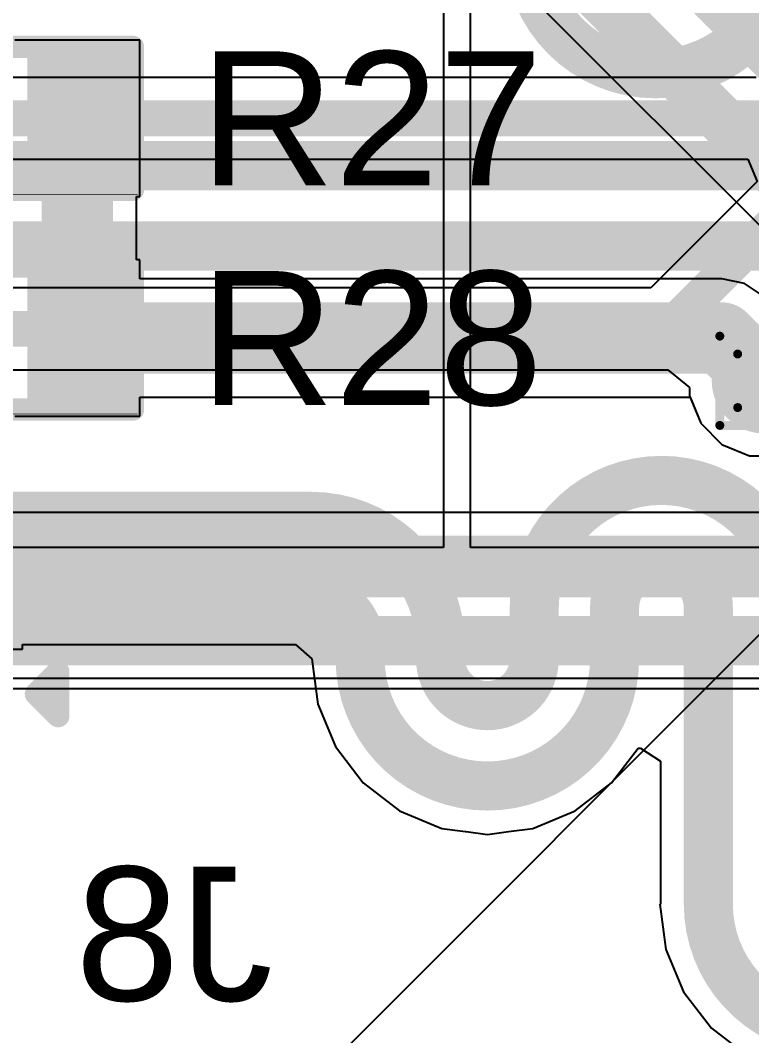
# Model space of a CAD drawing. Header units: inches. Extents: x -11 to 5433, y -4 to 5447.
# Drawn here: x -0.68 to 3.48, y 15.84 to 21.61 of the extents above; entities that cross this region are included whole.
import ezdxf

# ---------------------------------------------------------------- set-up
doc = ezdxf.new("R2010")
doc.units = ezdxf.units.IN
for name, color, linetype in [('Bottom Layer', 5, 'Continuous'), ('Bottom Overlay', 54, 'Continuous'), ('Drill Drawing', 1, 'Continuous'), ('Ground', 16, 'Continuous'), ('Power', 76, 'Continuous'), ('Top Layer', 1, 'Continuous'), ('Top Overlay', 2, 'Continuous'), ('Top Paste', 8, 'Continuous'), ('Top Solder', 216, 'Continuous'), ('Via Holes', 16, 'Continuous')]:
    doc.layers.add(name, color=color, linetype=linetype)
doc.styles.add('Arial', font='', dxfattribs={"height": 0.2})
doc.styles.get('Arial').set_extended_font_data('Arial')

# ---------------------------------------------------------------- blocks, each defined once
blk = doc.blocks.new('TL3340AF160QG_48')
at = {"layer": 'Top Solder'}
blk.add_line((-1.71, 0.3751), (-5443.0227, 5441.6372), dxfattribs=at)
blk = doc.blocks.new('R___0402_91')
at = {"layer": 'Top Layer'}
for points in [[(-0.6985, -0.3175), (-0.6985, 0.3175), (-0.2413, 0.3175), (-0.2413, -0.3175)], [(0.2413, -0.3175), (0.2413, 0.3175), (0.6985, 0.3175), (0.6985, -0.3175)]]:
    blk.add_hatch(color=1, dxfattribs=at).paths.add_polyline_path(points)
at = {"layer": 'Top Paste'}
for points in [[(-0.6985, -0.3175), (-0.6985, 0.3175), (-0.2413, 0.3175), (-0.2413, -0.3175)], [(0.2413, -0.3175), (0.2413, 0.3175), (0.6985, 0.3175), (0.6985, -0.3175)]]:
    blk.add_hatch(color=8, dxfattribs=at).paths.add_polyline_path(points)
at = {"layer": 'Top Solder'}
for points in [[(-0.7535, -0.3725), (-0.7535, 0.3725), (-0.1863, 0.3725), (-0.1863, -0.3725)], [(0.1863, -0.3725), (0.1863, 0.3725), (0.7535, 0.3725), (0.7535, -0.3725)]]:
    blk.add_hatch(color=216, dxfattribs=at).paths.add_polyline_path(points)
at = {"layer": 'Top Overlay'}
for points in [[(-0.7874, 0.4064, 0.127, 0.127, 0), (0.7874, 0.4064, 0.127, 0.127, 0)], [(-0.7874, -0.4064, 0.127, 0.127, 0), (-0.7874, 0.4064, 0.127, 0.127, 0)], [(0.7874, -0.4064, 0.127, 0.127, 0), (0.7874, 0.4064, 0.127, 0.127, 0)], [(-0.7874, -0.4064, 0.127, 0.127, 0), (0.7874, -0.4064, 0.127, 0.127, 0)], [(-0.8128, -0.4318, 0.00323, 0.00323, 0), (0.8128, -0.4318, 0.00323, 0.00323, 0)]]:
    blk.add_lwpolyline(points, format="xyseb", dxfattribs=at)
for points in [[(-0.8191, 0.4064, 0.0635, 0.0635, 1), (-0.7556, 0.4064, 0.0635, 0.0635, 1)], [(-0.8191, 0.4064, 0.0635, 0.0635, 1), (-0.7556, 0.4064, 0.0635, 0.0635, 1)], [(0.7556, 0.4064, 0.0635, 0.0635, 1), (0.8191, 0.4064, 0.0635, 0.0635, 1)], [(0.7556, 0.4064, 0.0635, 0.0635, 1), (0.8191, 0.4064, 0.0635, 0.0635, 1)], [(-0.8191, -0.4064, 0.0635, 0.0635, 1), (-0.7556, -0.4064, 0.0635, 0.0635, 1)], [(-0.8191, -0.4064, 0.0635, 0.0635, 1), (-0.7556, -0.4064, 0.0635, 0.0635, 1)], [(0.7556, -0.4064, 0.0635, 0.0635, 1), (0.8191, -0.4064, 0.0635, 0.0635, 1)], [(0.7556, -0.4064, 0.0635, 0.0635, 1), (0.8191, -0.4064, 0.0635, 0.0635, 1)], [(-0.8136, -0.4318, 0.00161, 0.00161, 1), (-0.812, -0.4318, 0.00161, 0.00161, 1)], [(0.812, -0.4318, 0.00161, 0.00161, 1), (0.8136, -0.4318, 0.00161, 0.00161, 1)]]:
    blk.add_lwpolyline(points, format="xyseb", close=True, dxfattribs=at)
blk = doc.blocks.new('R___0402_92')
at = {"layer": 'Top Layer'}
for points in [[(-0.6985, -0.3175), (-0.6985, 0.3175), (-0.2413, 0.3175), (-0.2413, -0.3175)], [(0.2413, -0.3175), (0.2413, 0.3175), (0.6985, 0.3175), (0.6985, -0.3175)]]:
    blk.add_hatch(color=1, dxfattribs=at).paths.add_polyline_path(points)
at = {"layer": 'Top Paste'}
for points in [[(-0.6985, -0.3175), (-0.6985, 0.3175), (-0.2413, 0.3175), (-0.2413, -0.3175)], [(0.2413, -0.3175), (0.2413, 0.3175), (0.6985, 0.3175), (0.6985, -0.3175)]]:
    blk.add_hatch(color=8, dxfattribs=at).paths.add_polyline_path(points)
at = {"layer": 'Top Solder'}
for points in [[(-0.7535, -0.3725), (-0.7535, 0.3725), (-0.1863, 0.3725), (-0.1863, -0.3725)], [(0.1863, -0.3725), (0.1863, 0.3725), (0.7535, 0.3725), (0.7535, -0.3725)]]:
    blk.add_hatch(color=216, dxfattribs=at).paths.add_polyline_path(points)
at = {"layer": 'Top Overlay'}
for points in [[(-0.7874, -0.4064, 0.127, 0.127, 0), (-0.7874, 0.4064, 0.127, 0.127, 0)], [(-0.7874, 0.4064, 0.127, 0.127, 0), (0.7874, 0.4064, 0.127, 0.127, 0)], [(0.7874, -0.4064, 0.127, 0.127, 0), (0.7874, 0.4064, 0.127, 0.127, 0)], [(-0.7874, -0.4064, 0.127, 0.127, 0), (0.7874, -0.4064, 0.127, 0.127, 0)], [(-0.8128, -0.4318, 0.00323, 0.00323, 0), (0.8128, -0.4318, 0.00323, 0.00323, 0)]]:
    blk.add_lwpolyline(points, format="xyseb", dxfattribs=at)
for points in [[(-0.8191, 0.4064, 0.0635, 0.0635, 1), (-0.7556, 0.4064, 0.0635, 0.0635, 1)], [(-0.8191, 0.4064, 0.0635, 0.0635, 1), (-0.7556, 0.4064, 0.0635, 0.0635, 1)], [(0.7556, 0.4064, 0.0635, 0.0635, 1), (0.8191, 0.4064, 0.0635, 0.0635, 1)], [(0.7556, 0.4064, 0.0635, 0.0635, 1), (0.8191, 0.4064, 0.0635, 0.0635, 1)], [(-0.8191, -0.4064, 0.0635, 0.0635, 1), (-0.7556, -0.4064, 0.0635, 0.0635, 1)], [(-0.8191, -0.4064, 0.0635, 0.0635, 1), (-0.7556, -0.4064, 0.0635, 0.0635, 1)], [(0.7556, -0.4064, 0.0635, 0.0635, 1), (0.8191, -0.4064, 0.0635, 0.0635, 1)], [(0.7556, -0.4064, 0.0635, 0.0635, 1), (0.8191, -0.4064, 0.0635, 0.0635, 1)], [(-0.8136, -0.4318, 0.00161, 0.00161, 1), (-0.812, -0.4318, 0.00161, 0.00161, 1)], [(0.812, -0.4318, 0.00161, 0.00161, 1), (0.8136, -0.4318, 0.00161, 0.00161, 1)]]:
    blk.add_lwpolyline(points, format="xyseb", close=True, dxfattribs=at)
blk = doc.blocks.new('12401832E402A_B_152')
at = {"layer": 'Bottom Overlay'}
for points in [[(-2.7813, -4.4831, 0.127, 0.127, 0), (-2.9083, -4.6101, 0.127, 0.127, 0)], [(-2.7813, -4.4831, 0.127, 0.127, 0), (-2.6543, -4.6101, 0.127, 0.127, 0)], [(-2.9083, -4.6101, 0.127, 0.127, 0), (-2.6543, -4.6101, 0.127, 0.127, 0)]]:
    blk.add_lwpolyline(points, format="xyseb", dxfattribs=at)
for points in [[(-2.8131, -4.4831, 0.0635, 0.0635, 1), (-2.7496, -4.4831, 0.0635, 0.0635, 1)], [(-2.8131, -4.4831, 0.0635, 0.0635, 1), (-2.7496, -4.4831, 0.0635, 0.0635, 1)], [(-2.94, -4.6101, 0.0635, 0.0635, 1), (-2.8765, -4.6101, 0.0635, 0.0635, 1)], [(-2.94, -4.6101, 0.0635, 0.0635, 1), (-2.8765, -4.6101, 0.0635, 0.0635, 1)], [(-2.686, -4.6101, 0.0635, 0.0635, 1), (-2.6225, -4.6101, 0.0635, 0.0635, 1)], [(-2.686, -4.6101, 0.0635, 0.0635, 1), (-2.6225, -4.6101, 0.0635, 0.0635, 1)]]:
    blk.add_lwpolyline(points, format="xyseb", close=True, dxfattribs=at)

msp = doc.modelspace()

# ---------------------------------------------------------------- hatches: boundary and pattern name
at = {"layer": 'Bottom Layer'}
h = msp.add_hatch(color=5, dxfattribs=at)
edge = h.paths.add_edge_path()
edge.add_arc((3.556, 19.5614), 0.3, 0, 360)
at = {"layer": 'Ground'}
h = msp.add_hatch(color=16, dxfattribs=at)
edge = h.paths.add_edge_path()
edge.add_arc((3.556, 19.5614), 0.3, 0, 360)
at = {"layer": 'Power'}
h = msp.add_hatch(color=76, dxfattribs=at)
edge = h.paths.add_edge_path()
edge.add_arc((3.556, 19.5614), 0.3, 0, 360)
at = {"layer": 'Top Layer'}
h = msp.add_hatch(color=1, dxfattribs=at)
edge = h.paths.add_edge_path()
edge.add_arc((3.556, 19.5614), 0.3, 0, 360)
at = {"layer": 'Via Holes'}
h = msp.add_hatch(color=7, dxfattribs=at)
edge = h.paths.add_edge_path()
edge.add_arc((3.556, 19.5614), 0.15, 0, 360)

# ---------------------------------------------------------------- linework, layer by layer
at = {"layer": 'Bottom Layer'}
for p, q in [((-1.62, 18.0344), (-0.666, 18.0344)), ((-0.666, 18.0344), (-0.666, 18.0609)), ((-0.666, 18.0609), (0.8867, 18.0609)), ((0.8867, 18.0609), (0.9801, 17.9797)), ((0.9801, 17.9797), (1.0142, 17.7211)), ((1.0142, 17.7211), (1.114, 17.4801)), ((1.114, 17.4801), (1.2728, 17.2732)), ((2.6858, 17.2732), (2.8376, 17.4711)), ((2.8376, 17.4711), (2.8515, 17.4715)), ((2.8515, 17.4715), (2.9646, 17.3966)), ((2.9646, 17.3966), (2.9646, 16.5841)), ((1.2728, 17.2732), (1.4797, 17.1144)), ((2.4788, 17.1144), (2.6858, 17.2732)), ((1.4797, 17.1144), (1.7207, 17.0146)), ((2.2379, 17.0146), (2.4788, 17.1144)), ((1.7207, 17.0146), (1.8539, 16.9971)), ((1.8539, 16.9971), (1.8588, 16.9964)), ((1.8588, 16.9964), (1.9793, 16.9805)), ((1.9793, 16.9806), (2.0997, 16.9964)), ((2.0997, 16.9964), (2.2379, 17.0146)), ((1.9793, 16.9805), (1.9793, 16.9806)), ((1.9793, 16.9805), (1.9793, 16.9805)), ((1.9793, 16.9805), (1.9793, 16.9805)), ((2.9646, 16.5841), (2.9613, 16.5841)), ((2.9613, 16.5841), (2.9954, 16.3255)), ((2.9954, 16.3255), (3.0952, 16.0845)), ((3.0952, 16.0845), (3.254, 15.8776)), ((3.254, 15.8776), (3.4609, 15.7188))]:
    msp.add_line(p, q, dxfattribs=at)
for points in [[(3.6594, 22.0322, 0.2794, 0.2794, -1), (2.2116, 22.0322, 0.2794, 0.2794, 0)], [(-0.9171, 20.7854, 0.2794, 0.2794, 0), (4.9592, 20.7854, 0.2794, 0.2794, 0)], [(-0.9056, 20.3282, 0.2794, 0.2794, 0), (4.7698, 20.3282, 0.2794, 0.2794, 0)], [(2.246, 18.2708, 0.2794, 0.2794, -0.414214), (2.9699, 18.9947, 0.2794, 0.2794, 0)], [(2.9699, 18.9947, 0.2794, 0.2794, 0), (2.9699, 18.9947, 0.2794, 0.2794, 0)], [(2.9699, 18.9947, 0.2794, 0.2794, -0.414214), (3.6938, 18.2708, 0.2794, 0.2794, 0)], [(-1.1216, 18.79, 0.2794, 0.2794, 0), (-0.2133, 18.79, 0.2794, 0.2794, 0)], [(-0.2133, 18.79, 0.2794, 0.2794, 0), (0.976, 18.79, 0.2794, 0.2794, 0)], [(0.976, 18.79, 0.2794, 0.2794, -0.414214), (1.7126, 18.0534, 0.2794, 0.2794, 0)], [(2.7032, 18.2708, 0.2794, 0.2794, -0.414214), (2.9699, 18.5375, 0.2794, 0.2794, 0)], [(2.9699, 18.5375, 0.2794, 0.2794, 0), (2.9699, 18.5375, 0.2794, 0.2794, 0)], [(2.9699, 18.5375, 0.2794, 0.2794, -0.414214), (3.2366, 18.2708, 0.2794, 0.2794, 0)], [(-1.1216, 18.3328, 0.2794, 0.2794, 0), (-0.2133, 18.3328, 0.2794, 0.2794, 0)], [(-0.2133, 18.3328, 0.2794, 0.2794, 0), (0.976, 18.3328, 0.2794, 0.2794, 0)], [(0.976, 18.3328, 0.2794, 0.2794, -0.414214), (1.2554, 18.0534, 0.2794, 0.2794, 0)], [(2.246, 17.9797, 0.2794, 0.2794, 0), (2.246, 18.2708, 0.2794, 0.2794, 0)], [(2.7032, 17.9797, 0.2794, 0.2794, 0), (2.7032, 18.2708, 0.2794, 0.2794, 0)], [(3.2366, 16.5841, 0.2794, 0.2794, 0), (3.2366, 18.2708, 0.2794, 0.2794, 0)], [(1.2554, 17.9797, 0.2794, 0.2794, 0), (1.2554, 18.0534, 0.2794, 0.2794, 0)], [(1.7126, 17.9797, 0.2794, 0.2794, 0), (1.7126, 18.0534, 0.2794, 0.2794, 0)], [(1.9793, 17.2558, 0.2794, 0.2794, -0.414214), (1.2554, 17.9797, 0.2794, 0.2794, 0)], [(1.9793, 17.713, 0.2794, 0.2794, -0.414214), (1.7126, 17.9797, 0.2794, 0.2794, 0)], [(2.246, 17.9797, 0.2794, 0.2794, -0.414214), (1.9793, 17.713, 0.2794, 0.2794, 0)], [(2.7032, 17.9797, 0.2794, 0.2794, -0.414214), (1.9793, 17.2558, 0.2794, 0.2794, 0)], [(1.9793, 17.713, 0.2794, 0.2794, 0), (1.9793, 17.713, 0.2794, 0.2794, 0)], [(1.9793, 17.2558, 0.2794, 0.2794, 0), (1.9793, 17.2558, 0.2794, 0.2794, 0)], [(3.9605, 15.8602, 0.2794, 0.2794, -0.414214), (3.2366, 16.5841, 0.2794, 0.2794, 0)]]:
    msp.add_lwpolyline(points, format="xyseb", dxfattribs=at)
for points in [[(2.9, 18.9947, 0.1397, 0.1397, 1), (3.0397, 18.9947, 0.1397, 0.1397, 1)], [(2.9, 18.9947, 0.1397, 0.1397, 1), (3.0397, 18.9947, 0.1397, 0.1397, 1)], [(2.9, 18.9947, 0.1397, 0.1397, 1), (3.0397, 18.9947, 0.1397, 0.1397, 1)], [(2.9, 18.9947, 0.1397, 0.1397, 1), (3.0397, 18.9947, 0.1397, 0.1397, 1)], [(-0.2832, 18.79, 0.1397, 0.1397, 1), (-0.1435, 18.79, 0.1397, 0.1397, 1)], [(-0.2832, 18.79, 0.1397, 0.1397, 1), (-0.1435, 18.79, 0.1397, 0.1397, 1)], [(0.9061, 18.79, 0.1397, 0.1397, 1), (1.0458, 18.79, 0.1397, 0.1397, 1)], [(0.9061, 18.79, 0.1397, 0.1397, 1), (1.0458, 18.79, 0.1397, 0.1397, 1)], [(2.9, 18.5375, 0.1397, 0.1397, 1), (3.0397, 18.5375, 0.1397, 0.1397, 1)], [(2.9, 18.5375, 0.1397, 0.1397, 1), (3.0397, 18.5375, 0.1397, 0.1397, 1)], [(2.9, 18.5375, 0.1397, 0.1397, 1), (3.0397, 18.5375, 0.1397, 0.1397, 1)], [(2.9, 18.5375, 0.1397, 0.1397, 1), (3.0397, 18.5375, 0.1397, 0.1397, 1)], [(-0.2832, 18.3328, 0.1397, 0.1397, 1), (-0.1435, 18.3328, 0.1397, 0.1397, 1)], [(-0.2832, 18.3328, 0.1397, 0.1397, 1), (-0.1435, 18.3328, 0.1397, 0.1397, 1)], [(0.9061, 18.3328, 0.1397, 0.1397, 1), (1.0458, 18.3328, 0.1397, 0.1397, 1)], [(0.9061, 18.3328, 0.1397, 0.1397, 1), (1.0458, 18.3328, 0.1397, 0.1397, 1)], [(2.1761, 18.2708, 0.1397, 0.1397, 1), (2.3158, 18.2708, 0.1397, 0.1397, 1)], [(2.1761, 18.2708, 0.1397, 0.1397, 1), (2.3158, 18.2708, 0.1397, 0.1397, 1)], [(2.6333, 18.2708, 0.1397, 0.1397, 1), (2.773, 18.2708, 0.1397, 0.1397, 1)], [(2.6333, 18.2708, 0.1397, 0.1397, 1), (2.773, 18.2708, 0.1397, 0.1397, 1)], [(3.1667, 18.2708, 0.1397, 0.1397, 1), (3.3064, 18.2708, 0.1397, 0.1397, 1)], [(3.1667, 18.2708, 0.1397, 0.1397, 1), (3.3064, 18.2708, 0.1397, 0.1397, 1)], [(1.1855, 18.0534, 0.1397, 0.1397, 1), (1.3252, 18.0534, 0.1397, 0.1397, 1)], [(1.1855, 18.0534, 0.1397, 0.1397, 1), (1.3252, 18.0534, 0.1397, 0.1397, 1)], [(1.6427, 18.0534, 0.1397, 0.1397, 1), (1.7824, 18.0534, 0.1397, 0.1397, 1)], [(1.6427, 18.0534, 0.1397, 0.1397, 1), (1.7824, 18.0534, 0.1397, 0.1397, 1)], [(1.1855, 17.9797, 0.1397, 0.1397, 1), (1.3252, 17.9797, 0.1397, 0.1397, 1)], [(1.1855, 17.9797, 0.1397, 0.1397, 1), (1.3252, 17.9797, 0.1397, 0.1397, 1)], [(1.6427, 17.9797, 0.1397, 0.1397, 1), (1.7824, 17.9797, 0.1397, 0.1397, 1)], [(1.6427, 17.9797, 0.1397, 0.1397, 1), (1.7824, 17.9797, 0.1397, 0.1397, 1)], [(2.1761, 17.9797, 0.1397, 0.1397, 1), (2.3158, 17.9797, 0.1397, 0.1397, 1)], [(2.1761, 17.9797, 0.1397, 0.1397, 1), (2.3158, 17.9797, 0.1397, 0.1397, 1)], [(2.6333, 17.9797, 0.1397, 0.1397, 1), (2.773, 17.9797, 0.1397, 0.1397, 1)], [(2.6333, 17.9797, 0.1397, 0.1397, 1), (2.773, 17.9797, 0.1397, 0.1397, 1)], [(1.9094, 17.713, 0.1397, 0.1397, 1), (2.0491, 17.713, 0.1397, 0.1397, 1)], [(1.9094, 17.713, 0.1397, 0.1397, 1), (2.0491, 17.713, 0.1397, 0.1397, 1)], [(1.9094, 17.713, 0.1397, 0.1397, 1), (2.0491, 17.713, 0.1397, 0.1397, 1)], [(1.9094, 17.713, 0.1397, 0.1397, 1), (2.0491, 17.713, 0.1397, 0.1397, 1)], [(1.9094, 17.2558, 0.1397, 0.1397, 1), (2.0491, 17.2558, 0.1397, 0.1397, 1)], [(1.9094, 17.2558, 0.1397, 0.1397, 1), (2.0491, 17.2558, 0.1397, 0.1397, 1)], [(1.9094, 17.2558, 0.1397, 0.1397, 1), (2.0491, 17.2558, 0.1397, 0.1397, 1)], [(1.9094, 17.2558, 0.1397, 0.1397, 1), (2.0491, 17.2558, 0.1397, 0.1397, 1)], [(3.1667, 16.5841, 0.1397, 0.1397, 1), (3.3064, 16.5841, 0.1397, 0.1397, 1)], [(3.1667, 16.5841, 0.1397, 0.1397, 1), (3.3064, 16.5841, 0.1397, 0.1397, 1)]]:
    msp.add_lwpolyline(points, format="xyseb", close=True, dxfattribs=at)
at = {"layer": 'Drill Drawing'}
for points in [[(3.302, 19.8154, 0.0508, 0.0508, 0), (3.81, 19.8154, 0.0508, 0.0508, 0)], [(3.302, 19.3074, 0.0508, 0.0508, 0), (3.302, 19.8154, 0.0508, 0.0508, 0)], [(3.4036, 19.7138, 0.0508, 0.0508, 0), (3.7084, 19.7138, 0.0508, 0.0508, 0)], [(3.4036, 19.409, 0.0508, 0.0508, 0), (3.4036, 19.7138, 0.0508, 0.0508, 0)], [(3.4036, 19.409, 0.0508, 0.0508, 0), (3.7084, 19.409, 0.0508, 0.0508, 0)], [(3.302, 19.3074, 0.0508, 0.0508, 0), (3.81, 19.3074, 0.0508, 0.0508, 0)]]:
    msp.add_lwpolyline(points, format="xyseb", dxfattribs=at)
for points in [[(3.2893, 19.8154, 0.0254, 0.0254, 1), (3.3147, 19.8154, 0.0254, 0.0254, 1)], [(3.2893, 19.8154, 0.0254, 0.0254, 1), (3.3147, 19.8154, 0.0254, 0.0254, 1)], [(3.3909, 19.7138, 0.0254, 0.0254, 1), (3.4163, 19.7138, 0.0254, 0.0254, 1)], [(3.3909, 19.7138, 0.0254, 0.0254, 1), (3.4163, 19.7138, 0.0254, 0.0254, 1)], [(3.3909, 19.409, 0.0254, 0.0254, 1), (3.4163, 19.409, 0.0254, 0.0254, 1)], [(3.3909, 19.409, 0.0254, 0.0254, 1), (3.4163, 19.409, 0.0254, 0.0254, 1)], [(3.2893, 19.3074, 0.0254, 0.0254, 1), (3.3147, 19.3074, 0.0254, 0.0254, 1)], [(3.2893, 19.3074, 0.0254, 0.0254, 1), (3.3147, 19.3074, 0.0254, 0.0254, 1)]]:
    msp.add_lwpolyline(points, format="xyseb", close=True, dxfattribs=at)
at = {"layer": 'Ground'}
for p, q in [((3.5079, 21.2875), (-1.5989, 21.2875)), ((-1.5989, 20.8214), (3.461, 20.8214)), ((3.461, 20.8214), (3.5136, 20.6944)), ((3.5136, 20.6944), (2.9095, 20.0903)), ((2.9095, 20.0903), (-1.6007, 20.0903)), ((-1.6007, 19.6241), (3.006, 19.6241)), ((3.006, 19.6241), (3.129, 19.5233)), ((3.129, 19.5233), (3.129, 19.4765)), ((3.129, 19.4765), (3.194, 19.3195)), ((3.194, 19.3195), (3.3141, 19.1994)), ((3.3141, 19.1994), (3.4711, 19.1344)), ((3.4711, 19.1344), (3.6409, 19.1344))]:
    msp.add_line(p, q, dxfattribs=at)
for points in [[(3.006, 19.8572, 0.2032, 0.2032, 0), (6.8844, 23.7356, 0.2032, 0.2032, 0)], [(-1.9645, 21.0545, 0.2032, 0.2032, 0), (3.6044, 21.0545, 0.2032, 0.2032, 0)], [(-1.9664, 19.8572, 0.2032, 0.2032, 0), (3.006, 19.8572, 0.2032, 0.2032, 0)]]:
    msp.add_lwpolyline(points, format="xyseb", dxfattribs=at)
msp.add_lwpolyline([(2.9552, 19.8572, 0.1016, 0.1016, 1), (3.0568, 19.8572, 0.1016, 0.1016, 1)], format="xyseb", close=True, dxfattribs=at)
msp.add_lwpolyline([(2.9552, 19.8572, 0.1016, 0.1016, 1), (3.0568, 19.8572, 0.1016, 0.1016, 1)], format="xyseb", close=True, dxfattribs=at)
at = {"layer": 'Power'}
for p, q in [((1.7296, 22.8274), (1.7296, 18.6132)), ((1.8838, 18.6132), (1.8838, 22.6784)), ((1.7296, 18.6132), (-2.063, 18.6132)), ((5.0209, 18.6132), (1.8838, 18.6132)), ((-2.2807, 17.8687), (5.2435, 17.8687))]:
    msp.add_line(p, q, dxfattribs=at)
for points in [[(-2.1488, 18.4061, 0.1524, 0.1524, 0), (5.1067, 18.4061, 0.1524, 0.1524, 0)], [(-2.2856, 18.0759, 0.1524, 0.1524, 0), (5.2435, 18.0759, 0.1524, 0.1524, 0)]]:
    msp.add_lwpolyline(points, format="xyseb", dxfattribs=at)
at = {"layer": 'Top Layer'}
for p, q in [((2.1631, 21.8109), (4.1515, 19.8224)), ((0.0007, 21.499), (-0.7105, 21.499)), ((0.0007, 20.61), (0.0007, 21.499)), ((-0.0182, 20.249), (-0.0182, 20.61)), ((-0.0182, 20.61), (0.0007, 20.61)), ((0.0007, 20.249), (-0.0182, 20.249)), ((0.0007, 20.1411), (0.0007, 20.249)), ((3.313, 20.1411), (0.0007, 20.1411)), ((3.4418, 20.1155), (3.313, 20.1411)), ((3.551, 20.0425), (3.4418, 20.1155)), ((0.0007, 19.36), (0.0007, 19.4678)), ((0.0007, 19.4678), (3.1326, 19.4678)), ((3.1326, 19.4678), (3.194, 19.3195)), ((-0.7105, 19.36), (0.0007, 19.36)), ((3.194, 19.3195), (3.3141, 19.1994)), ((3.3141, 19.1994), (3.4711, 19.1344)), ((3.4711, 19.1344), (3.6409, 19.1344)), ((4.6434, 18.8119), (-1.6533, 18.8119)), ((-3.3305, 17.8109), (4.8353, 17.8109))]:
    msp.add_line(p, q, dxfattribs=at)
for points in [[(2.4651, 22.54, 0.2794, 0.2794, 0), (4.5332, 20.4719, 0.2794, 0.2794, 0)], [(2.2757, 22.0828, 0.2794, 0.2794, 0), (4.3438, 20.0147, 0.2794, 0.2794, 0)], [(-0.3549, 19.8045, 0.4064, 0.4064, 0), (-0.3549, 21.0545, 0.4064, 0.4064, 0)], [(-0.3549, 19.8045, 0.4064, 0.4064, 0), (3.313, 19.8045, 0.4064, 0.4064, 0)], [(3.313, 19.8045, 0.4064, 0.4064, 0), (3.556, 19.5614, 0.4064, 0.4064, 0)], [(-3.601, 18.54, 0.2794, 0.2794, 0), (5.0527, 18.54, 0.2794, 0.2794, 0)], [(-3.601, 18.0828, 0.2794, 0.2794, 0), (4.8633, 18.0828, 0.2794, 0.2794, 0)]]:
    msp.add_lwpolyline(points, format="xyseb", dxfattribs=at)
for points in [[(-0.4565, 21.0545, 0.2032, 0.2032, 1), (-0.2533, 21.0545, 0.2032, 0.2032, 1)], [(-0.4565, 19.8045, 0.2032, 0.2032, 1), (-0.2533, 19.8045, 0.2032, 0.2032, 1)], [(-0.4565, 19.8045, 0.2032, 0.2032, 1), (-0.2533, 19.8045, 0.2032, 0.2032, 1)], [(3.2114, 19.8045, 0.2032, 0.2032, 1), (3.4146, 19.8045, 0.2032, 0.2032, 1)], [(3.2114, 19.8045, 0.2032, 0.2032, 1), (3.4146, 19.8045, 0.2032, 0.2032, 1)], [(3.4544, 19.5614, 0.2032, 0.2032, 1), (3.6576, 19.5614, 0.2032, 0.2032, 1)]]:
    msp.add_lwpolyline(points, format="xyseb", close=True, dxfattribs=at)

# ---------------------------------------------------------------- block references
for name, p, rotation in [('TL3340AF160QG_48', (-8.785, 4.4704), 270), ('12401832E402A_B_152', (-5.073, 20.5614), 90)]:
    msp.add_blockref(name, p, dxfattribs=dict(rotation=rotation))
for name, p in [('R___0402_92', (-0.8248, 21.0545)), ('R___0402_91', (-0.8248, 19.8045))]:
    msp.add_blockref(name, p)

# ---------------------------------------------------------------- texts
at = {"layer": 'Bottom Overlay', "style": 'Arial', "text_generation_flag": 2}
msp.add_text('J8', height=0.762, dxfattribs=at).set_placement((0.7582, 16.0345))
at = {"layer": 'Top Overlay', "style": 'Arial'}
for s, p in [('R27', (0.3415, 20.6736)), ('R28', (0.3415, 19.4236))]:
    msp.add_text(s, height=0.762, dxfattribs=at).set_placement(p)

doc.saveas('drawing.dxf')
